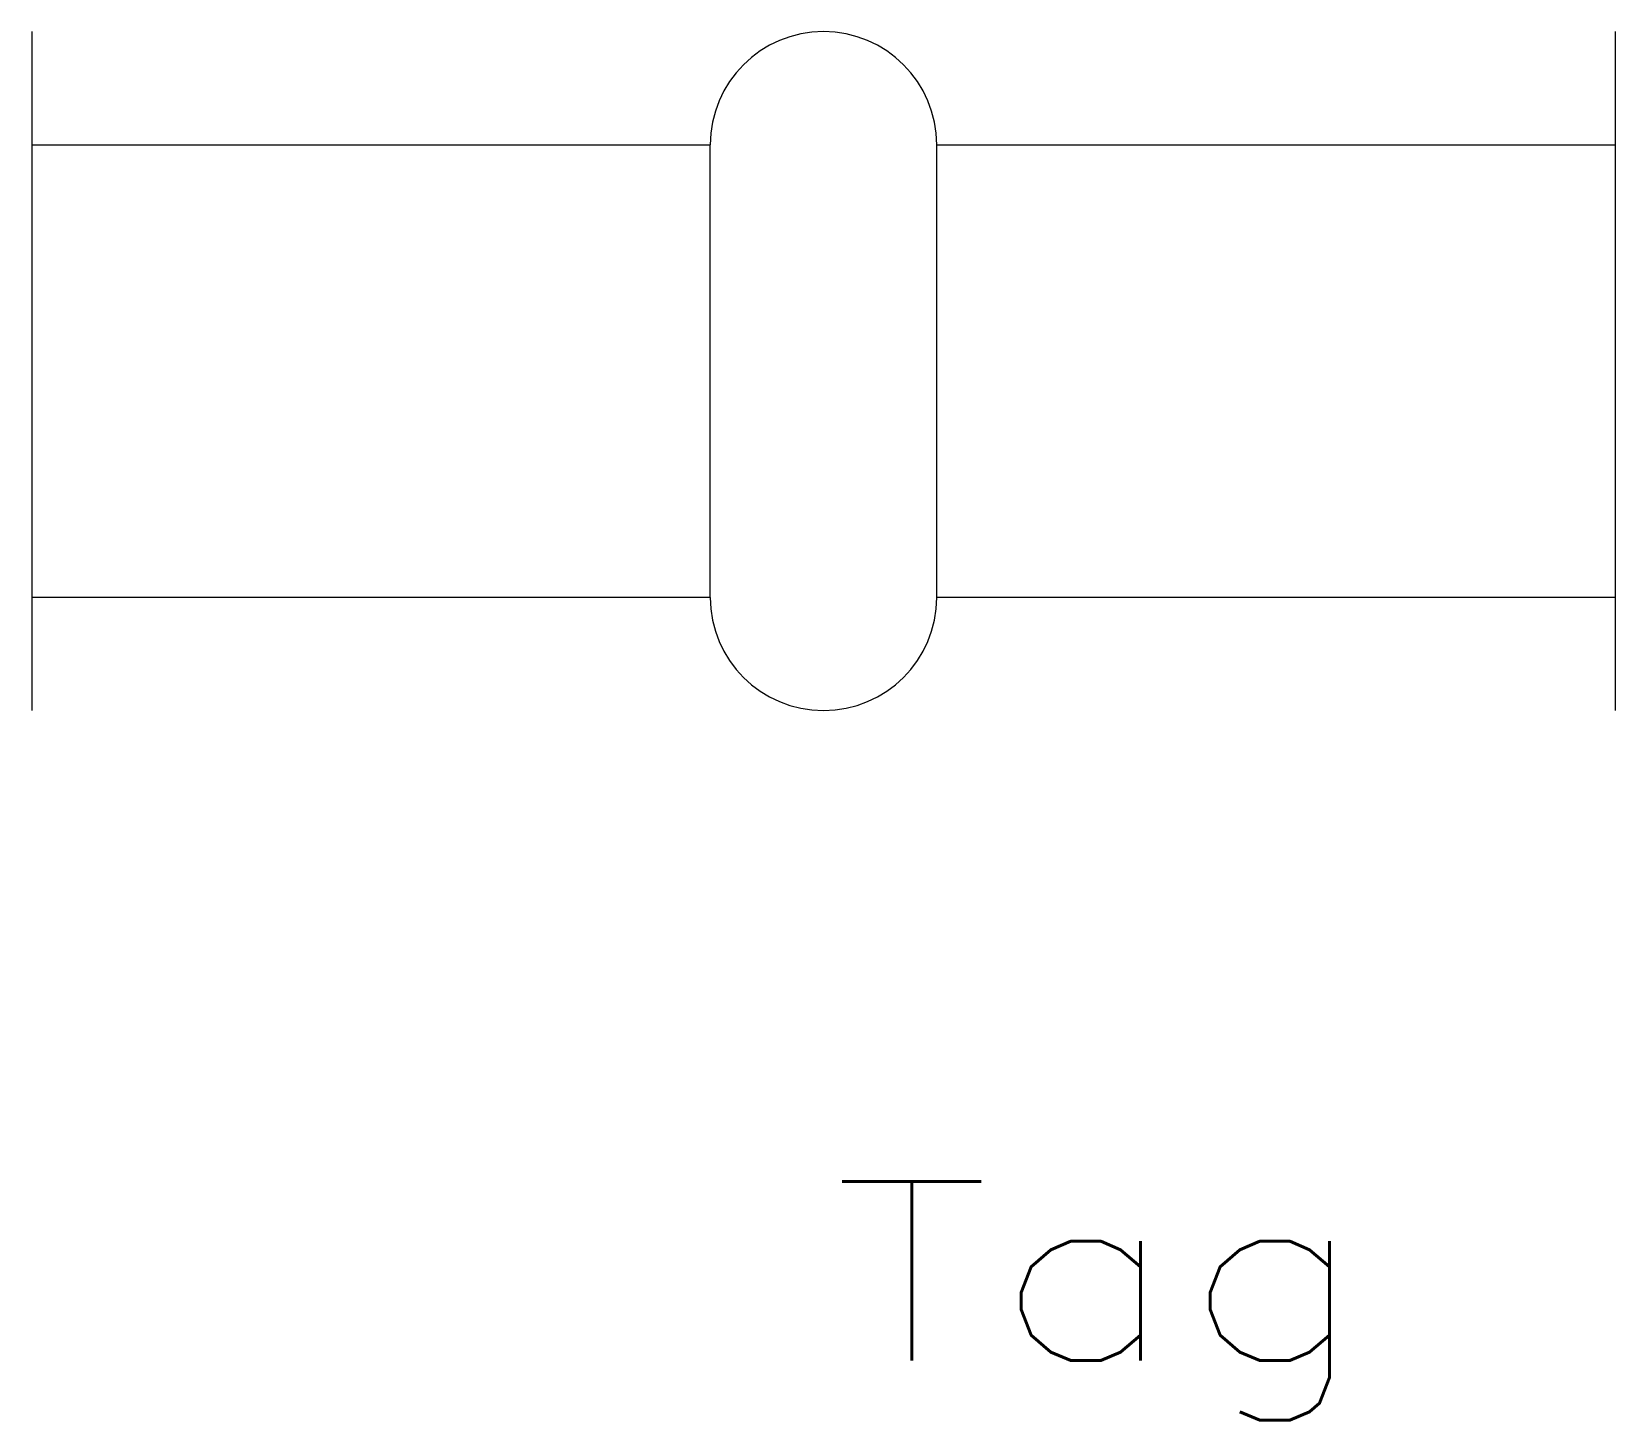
# Model space of a CAD drawing. Header units: inches. Extents: x -5.7 to 5.6, y -7.5 to 2.4.
import ezdxf
from ezdxf.enums import TextEntityAlignment as Align

# ---------------------------------------------------------------- set-up
doc = ezdxf.new("R2010")
doc.units = ezdxf.units.IN
doc.header["$MEASUREMENT"] = 0
doc.layers.get('0').update_dxf_attribs({"lineweight": 0})
doc.styles.add('STANDARD1', font='TXT.SHX')

msp = doc.modelspace()

# ---------------------------------------------------------------- linework, layer by layer
for p, q in [((-5.67, 2.411), (-5.67, -2.411)), ((5.58, 2.411), (5.58, -2.411)), ((-5.67, 1.607), (-0.849, 1.607)), ((-0.849, -1.607), (-0.849, 1.607)), ((0.759, -1.607), (0.759, 1.607)), ((0.759, 1.607), (5.58, 1.607)), ((-0.849, -1.607), (-5.67, -1.607)), ((5.58, -1.607), (0.759, -1.607))]:
    msp.add_line(p, q)
for centre, start, end in [((-0.045, 1.607), 0, 180), ((-0.045, -1.607), 180, 360)]:
    msp.add_arc(centre, 0.804, start, end)

# ---------------------------------------------------------------- texts
at = {"color": 7, "linetype": 'Continuous', "style": 'STANDARD1', "width": 1.166667}
msp.add_text('Tag', height=1.272, dxfattribs=at).set_placement((0.016, -7.028), (3.832, -7.028), align=Align.FIT)

doc.saveas('drawing.dxf')
